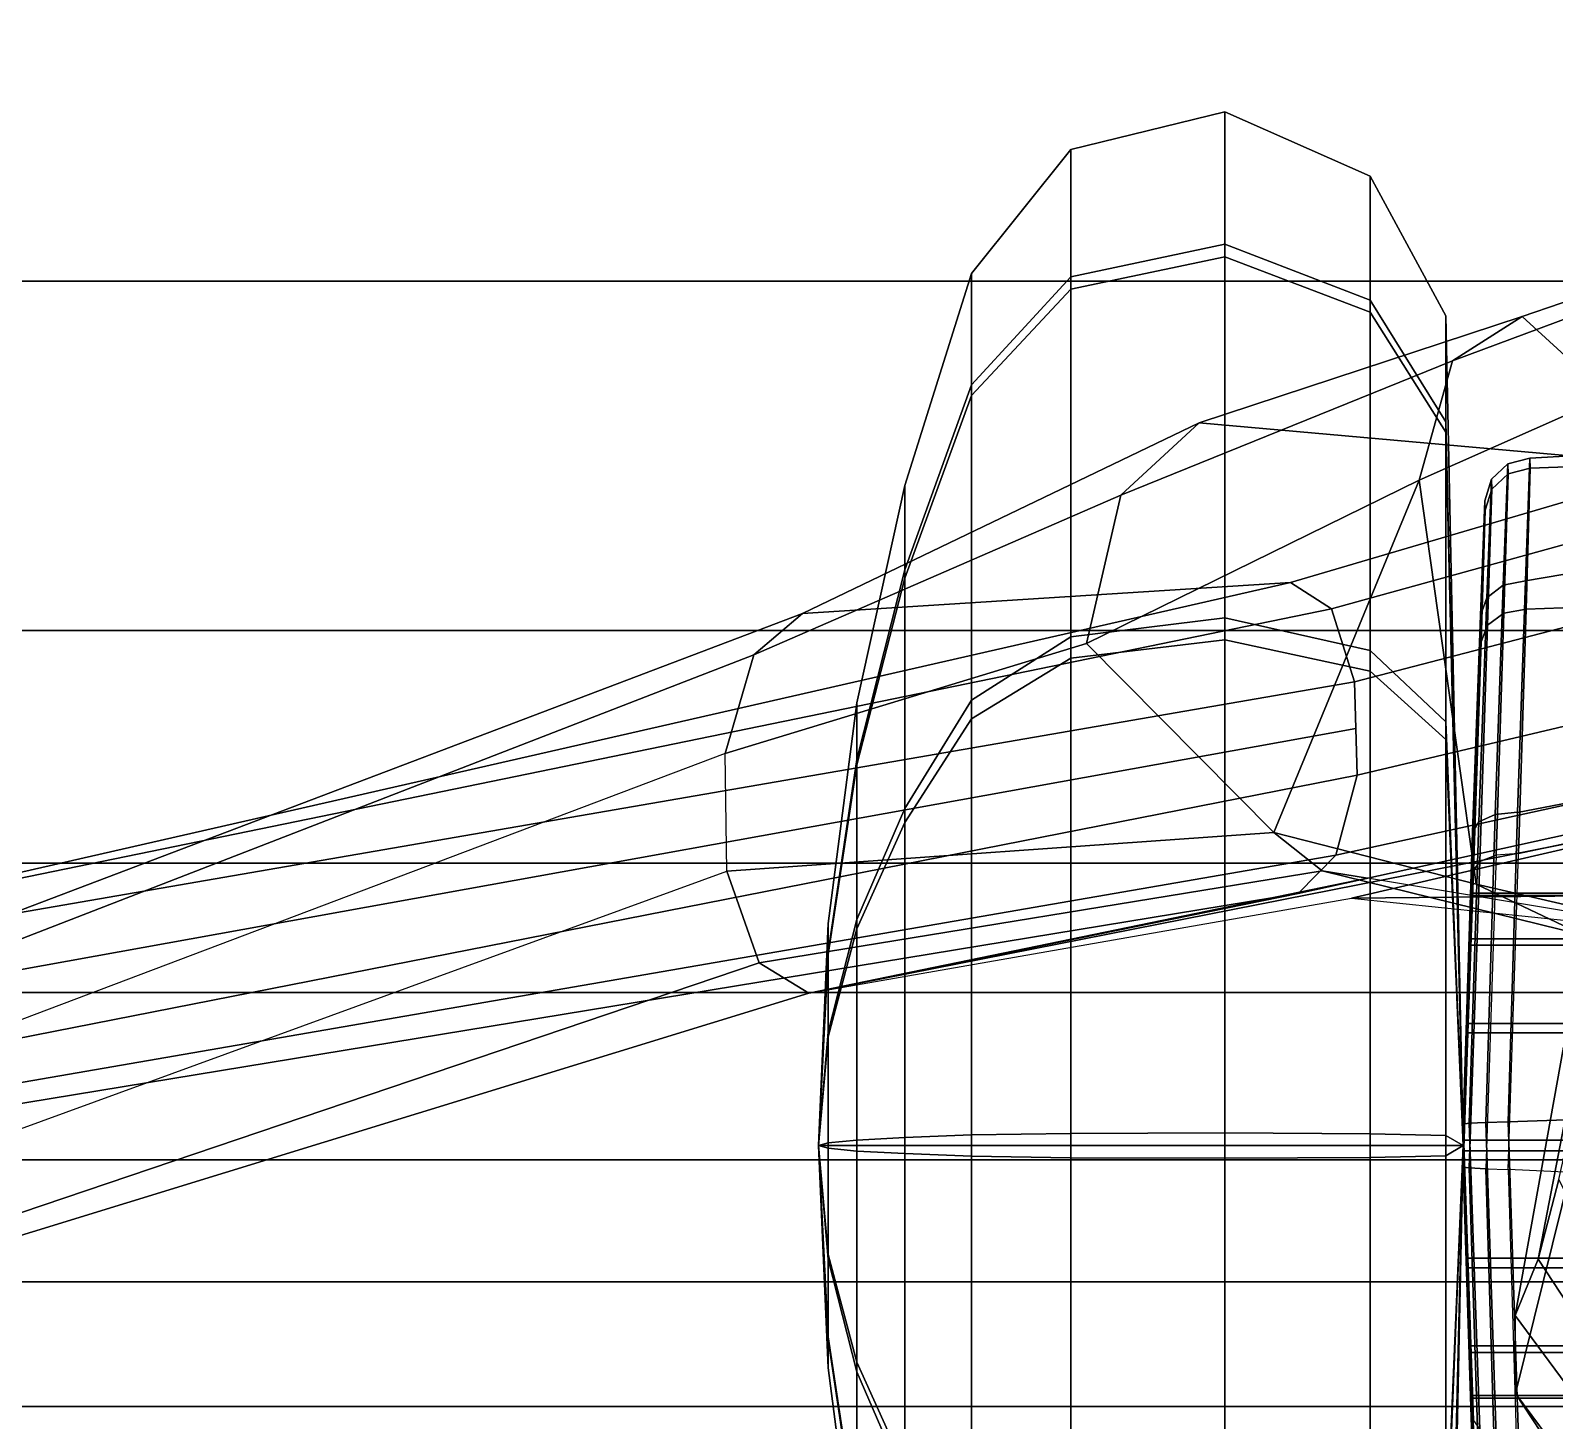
# Model space of a CAD drawing. Extents: x -14.5 to 14.5, y -12.2 to 16.5.
# Drawn here: x -2.193 to -0.918, y 10.436 to 11.598 of the extents above; entities that cross this region are included whole.
import ezdxf

# ---------------------------------------------------------------- set-up
doc = ezdxf.new("R2010")
doc.units = 0
doc.header["$MEASUREMENT"] = 0
doc.layers.add('FABRICBACK', color=82, linetype='Continuous')
doc.layers.add('SEAT-FRAME', color=253, linetype='Continuous')

msp = doc.modelspace()

# ---------------------------------------------------------------- linework, layer by layer
at = {"layer": 'FABRICBACK'}
for points in [[(-6.7905376036029, 11.38847236868088, 39.21988010205726), (6.790537605263921, 11.38847236769038, 39.21988010205726), (5.78461578733743, 11.63926850825112, 39.42017501076097), (-5.784615785640312, 11.63926850909485, 39.42017501076097)], [(-6.7905376036029, 11.38847236868088, 39.21988010205726), (-7.79870041449567, 11.0966716575075, 38.9819967156661), (7.798700416113775, 11.09667165636967, 38.9819967156661), (6.790537605263921, 11.38847236769038, 39.21988010205726)], [(-8.385686063260323, 10.90206214470464, 38.79328580136203), (8.385686064850347, 10.90206214348149, 38.79328580136203), (7.798700416113775, 11.09667165636967, 38.9819967156661), (-7.79870041449567, 11.0966716575075, 38.9819967156661)], [(-8.385686063260323, 10.90206214470464, 38.79328580136203), (-8.684506175371439, 10.79406068994774, 38.6684935040802), (8.684506176946002, 10.79406068868104, 38.6684935040802), (8.385686064850347, 10.90206214348149, 38.79328580136203)], [(-9.04199877871963, 10.65401715055771, 38.47739420506551), (9.041998780273389, 10.65401714923894, 38.47739420506551), (8.684506176946002, 10.79406068868104, 38.6684935040802), (-8.684506175371439, 10.79406068994774, 38.6684935040802)], [(-9.04199877871963, 10.65401715055771, 38.47739420506551), (-9.283617345537095, 10.55223308487444, 38.31802327720524), (9.283617347076415, 10.55223308352049, 38.31802327720524), (9.041998780273389, 10.65401714923894, 38.47739420506551)], [(-9.51334422560251, 10.44777706381632, 38.13289645695872), (9.513344227125913, 10.447777062429, 38.13289645695872), (9.283617347076415, 10.55223308352049, 38.31802327720524), (-9.283617345537095, 10.55223308487444, 38.31802327720524)], [(-9.51334422560251, 10.44777706381632, 38.13289645695872), (-9.754897228656205, 10.32956624152104, 37.90311713329837), (9.754897230162612, 10.32956624009842, 37.90311713329837), (9.513344227125913, 10.447777062429, 38.13289645695872)]]:
    msp.add_3dface(points, dxfattribs=at)
at = {"layer": 'SEAT-FRAME'}
for points in [[(-1.19407059400595, 11.41955146825842, 20.98013208549665), (-1.19407059400595, 11.53002045368521, 20.54670856911437), (-1.322997780171704, 11.49862229463224, 20.54709282066997), (-1.322997780171704, 11.39216773910891, 20.96476577757889)], [(-1.19407059400595, 11.53002045368521, 20.54670856911437), (-1.19407059400595, 11.40897764320334, 20.11611830061648), (-1.322997780171704, 11.38197816560955, 20.1321501517514), (-1.322997780171704, 11.49862229463224, 20.54709282066997)], [(-1.072759739668641, 11.3726542999986, 20.95381586231113), (-1.072759739668641, 11.47624820301405, 20.54736663543386), (-1.19407059400595, 11.53002045368521, 20.54670856911437), (-1.19407059400595, 11.41955146825842, 20.98013208549665)], [(-1.072759739668641, 11.47624820301405, 20.54736663543386), (-1.072759739668641, 11.36273854126324, 20.14357432810212), (-1.19407059400595, 11.40897764320334, 20.11611830061648), (-1.19407059400595, 11.53002045368521, 20.54670856911437)], [(-1.322997780171704, 11.39216773910891, 20.96476577757889), (-1.322997780171704, 11.49862229463224, 20.54709282066997), (-1.40599488372095, 11.39509410071679, 20.54835980162542), (-1.40599488372095, 11.30187620269237, 20.91409891831475)], [(-1.322997780171704, 11.49862229463224, 20.54709282066997), (-1.322997780171704, 11.38197816560955, 20.1321501517514), (-1.40599488372095, 11.29295361014908, 20.18501148640254), (-1.40599488372095, 11.39509410071679, 20.54835980162542)], [(-1.009448394485617, 11.27095370283399, 20.89674683847855), (-1.009448394485617, 11.35963839037277, 20.54879370960802), (-1.072759739668641, 11.47624820301405, 20.54736663543386), (-1.072759739668641, 11.3726542999986, 20.95381586231113)], [(-1.009448394485617, 11.35963839037277, 20.54879370960802), (-1.009448394485617, 11.26246501827279, 20.20311511691048), (-1.072759739668641, 11.36273854126324, 20.14357432810212), (-1.072759739668641, 11.47624820301405, 20.54736663543386)], [(-1.19407059400595, 11.1071707623575, 21.30025336856792), (-1.19407059400595, 11.41955146825842, 20.98013208549665), (-1.322997780171704, 11.39216773910891, 20.96476577757889), (-1.322997780171704, 11.09113891122274, 21.27325389097402)], [(-1.072759739668641, 11.07971473487186, 21.25401426662771), (-1.072759739668641, 11.3726542999986, 20.95381586231113), (-1.19407059400595, 11.41955146825842, 20.98013208549665), (-1.19407059400595, 11.1071707623575, 21.30025336856792)], [(-0.9453877373896376, 11.35894231023326, 24.47748858119493), (-0.7498544072743698, 11.42602610429083, 24.12269849235727), (-0.7933349443164843, 11.40033114838366, 24.04297956943671), (-1.003868012932003, 11.32197967543868, 24.39200726835347)], [(-0.7498544072743698, 11.42602610429083, 24.12269849235727), (-0.7498544072743698, 11.42602610429083, 24.12269849235727), (-0.9453877373896376, 11.35894231023326, 24.47748858119493), (-0.8086363234832561, 11.23407026816005, 25.66453630397527)], [(-1.19407059400595, 11.40897764320334, 20.11611830061648), (-1.19407059400595, 11.08885636013241, 19.80373759471556), (-1.322997780171704, 11.07349005221465, 19.83112132386506), (-1.322997780171704, 11.38197816560955, 20.1321501517514)], [(-1.072759739668641, 11.36273854126324, 20.14357432810212), (-1.072759739668641, 11.06254013694684, 19.8506347629752), (-1.19407059400595, 11.08885636013241, 19.80373759471556), (-1.19407059400595, 11.40897764320334, 20.11611830061648)], [(-1.40599488372095, 11.30187620269237, 20.91409891831475), (-1.40599488372095, 11.39509410071679, 20.54835980162542), (-1.46169172047712, 11.21769337161504, 20.55053083674883), (-1.46169172047712, 11.14715714707859, 20.82727872533317)], [(-1.40599488372095, 11.39509410071679, 20.54835980162542), (-1.40599488372095, 11.29295361014908, 20.18501148640254), (-1.46169172047712, 11.14040558965826, 20.27559202252289), (-1.46169172047712, 11.21769337161504, 20.55053083674883)], [(-1.003868012932003, 11.32197967543868, 24.39200726835347), (-0.7933349443164843, 11.40033114838366, 24.04297956943671), (-0.8097798956760585, 11.32070773675196, 23.99677336400507), (-1.031624377178105, 11.22210207607407, 24.35685848046845)], [(-1.322997780171704, 11.09113891122274, 21.27325389097402), (-1.322997780171704, 11.39216773910891, 20.96476577757889), (-1.40599488372095, 11.30187620269237, 20.91409891831475), (-1.40599488372095, 11.03827757657155, 21.18422933551309)], [(-1.322997780171704, 11.38197816560955, 20.1321501517514), (-1.322997780171704, 11.07349005221465, 19.83112132386506), (-1.40599488372095, 11.02282319295028, 19.92141286028138), (-1.40599488372095, 11.29295361014908, 20.18501148640254)], [(-1.009448394485617, 11.02017394606344, 21.15374074363726), (-1.009448394485617, 11.27095370283399, 20.89674683847855), (-1.072759739668641, 11.3726542999986, 20.95381586231113), (-1.072759739668641, 11.07971473487186, 21.25401426662771)], [(-1.215676888829933, 11.27018869612925, 24.78105649343817), (-0.9453877373896376, 11.35894231023326, 24.47748858119493), (-1.003868012932003, 11.32197967543868, 24.39200726835347), (-1.281253856481499, 11.20973596289207, 24.6896103837781)], [(-0.9453877373896376, 11.35894231023326, 24.47748858119493), (-0.9453877373896376, 11.35894231023326, 24.47748858119493), (-1.215676888829933, 11.27018869612925, 24.78105649343817), (-0.8086363234832561, 11.23407026816005, 25.66453630397527)], [(-1.009448394485617, 11.26246501827279, 20.20311511691048), (-1.009448394485617, 11.00547111311403, 19.95233536013987), (-1.072759739668641, 11.06254013694684, 19.8506347629752), (-1.072759739668641, 11.36273854126324, 20.14357432810212)], [(-1.009448394485617, 11.35963839037277, 20.54879370960802), (-1.009448394485617, 11.27095370283399, 20.89674683847855), (-0.9949890399576589, 10.6660066688047, 20.55728239416911)], [(-1.009448394485617, 11.26246501827279, 20.20311511691048), (-1.009448394485617, 11.35963839037277, 20.54879370960802), (-0.9949890399576589, 10.6660066688047, 20.55728239416911)], [(-1.281253856481499, 11.20973596289207, 24.6896103837781), (-1.003868012932003, 11.32197967543868, 24.39200726835347), (-1.031624377178105, 11.22210207607407, 24.35685848046845), (-1.30972070007374, 11.08573769424117, 24.66261512804303)], [(-0.8097798956760585, 11.32070773675196, 23.99677336400507), (-0.86687698810033, 10.8573677921836, 23.97879214312351), (-0.9839016033890857, 10.88457917381879, 24.21252562099048), (-1.031624377178105, 11.22210207607407, 24.35685848046845)], [(-1.40599488372095, 11.03827757657155, 21.18422933551309), (-1.40599488372095, 11.30187620269237, 20.91409891831475), (-1.46169172047712, 11.14715714707859, 20.82727872533317), (-1.46169172047712, 10.94769704045075, 21.03168131502278)], [(-1.40599488372095, 11.29295361014908, 20.18501148640254), (-1.40599488372095, 11.02282319295028, 19.92141286028138), (-1.46169172047712, 10.93600299996899, 20.07613191589516), (-1.46169172047712, 11.14040558965826, 20.27559202252289)], [(-1.547401153033775, 11.11072428518833, 25.07667395189694), (-1.215676888829933, 11.27018869612925, 24.78105649343817), (-1.281253856481499, 11.20973596289207, 24.6896103837781), (-1.58798968255644, 11.07611714376503, 24.99376783387183)], [(-1.215676888829933, 11.27018869612925, 24.78105649343817), (-1.547401153032865, 11.11072428518639, 25.07667395189671), (-1.139131753390529, 11.13682318466033, 25.91402823618304), (-0.8086363234832561, 11.23407026816005, 25.66453630397527)], [(-1.009448394485617, 11.27095370283399, 20.89674683847855), (-1.009448394485617, 11.02017394606344, 21.15374074363726), (-0.9949890399576589, 10.6660066688047, 20.55728239416911)], [(-1.009448394485617, 11.00547111311403, 19.95233536013987), (-1.009448394485617, 11.26246501827279, 20.20311511691048), (-0.9949890399576589, 10.6660066688047, 20.55728239416911)], [(-0.9390681652733974, 11.24069563038512, 20.66701669284325), (-0.9428426272592105, 11.13818334693201, 20.90275301538114), (-0.8620296093245088, 11.15166103933927, 20.91134793763521), (-0.8409171505427366, 11.24632344756895, 20.65687841092037)], [(-0.9388746472907883, 11.23226352140125, 20.41011738156416), (-0.9390681652733974, 11.24069563038512, 20.66701669284325), (-0.8409171505427366, 11.24632344756895, 20.65687841092037), (-0.8230522039209518, 11.23634934631684, 20.38677166258972)], [(-1.105021042404132, 11.11459593328573, 25.9806136727652), (-0.785261289586515, 11.2031049538877, 25.74188296233663), (-0.80861495456287, 11.23403729279289, 25.66456256558897), (-1.139131753390529, 11.13682318466033, 25.91402823618304)], [(-0.9613491689865441, 11.13449941264059, 20.89955129992111), (-0.9575040133194079, 11.23598274024243, 20.66595892443493), (-0.9712062282663965, 11.22299315246471, 20.66336065772398), (-0.975062560859385, 11.12390407020632, 20.89142254491392)], [(-0.9575040133194079, 11.23598274024243, 20.66595892443493), (-0.9573067071524406, 11.22762970548899, 20.411459358999), (-0.9710082737132097, 11.21483809783689, 20.41488106263202), (-0.9712062282663965, 11.22299315246471, 20.66336065772398)], [(-0.9428424663223041, 11.13818833878054, 20.90275853637272), (-0.939068020688751, 11.24069673742042, 20.66701773854246), (-0.9575040133194079, 11.23598274024243, 20.66595892443493), (-0.9613491689865441, 11.13449941264059, 20.89955129992111)], [(-0.9388744130085911, 11.23226944986192, 20.4101225144158), (-0.9422996255995599, 11.11448970036065, 20.18155278473196), (-0.9607966713925862, 11.11100853194137, 20.18497346733338), (-0.9573067071524406, 11.22762970548899, 20.411459358999)], [(-0.939068020688751, 11.24069673742042, 20.66701773854246), (-0.9388744130085911, 11.23226944986192, 20.4101225144158), (-0.9573067071524406, 11.22762970548899, 20.411459358999), (-0.9575040133194079, 11.23598274024243, 20.66595892443493)], [(-0.9423011281728577, 11.11444586615778, 20.18151179227337), (-0.9388746472907883, 11.23226352140125, 20.41011738156416), (-0.8230522039209518, 11.23634934631684, 20.38677166258972), (-0.8501247431732395, 11.11768752266454, 20.15303197186742)], [(-1.46169172047712, 11.14715714707859, 20.82727872533317), (-1.46169172047712, 11.21769337161504, 20.55053083674883), (-1.501778248640335, 11.03612794906007, 20.55275283950814), (-1.501778248640335, 10.98880587731742, 20.73842032489247)], [(-1.46169172047712, 11.21769337161504, 20.55053083674883), (-1.46169172047712, 11.14040558965826, 20.27559202252289), (-1.501778248640335, 10.9842763226568, 20.36829904463727), (-1.501778248640335, 11.03612794906007, 20.55275283950814)], [(-1.153183383370788, 10.927687042076, 24.46463137640259), (-1.153183383370788, 10.927687042076, 24.46463137640259), (-1.30972070007374, 11.08573769424117, 24.66261512804303), (-1.031624377178105, 11.22210207607407, 24.35685848046845)], [(-1.031624377178105, 11.22210207607407, 24.35685848046845), (-1.031624377178105, 11.22210207607407, 24.35685848046845), (-0.9839016033890857, 10.88457917381879, 24.21252562099048), (-1.153183383370788, 10.927687042076, 24.46463137640259)], [(-0.975062560859385, 11.12390407020632, 20.89142254491392), (-0.9712062282663965, 11.22299315246471, 20.66336065772398), (-0.9766563774446126, 11.20506294007168, 20.65989002435796), (-0.9804307874441065, 11.10914626428348, 20.88047744501367)], [(-0.9712062282663965, 11.22299315246471, 20.66336065772398), (-0.9710082737132097, 11.21483809783689, 20.41488106263202), (-0.9764625720982849, 11.1971772664636, 20.41950952970186), (-0.9766563774446126, 11.20506294007168, 20.65989002435796)], [(-0.9573067071524406, 11.22762970548899, 20.411459358999), (-0.9607966713925862, 11.11100853194137, 20.18497346733338), (-0.9745085681716432, 11.10096947245688, 20.19375776845348), (-0.9710082737132097, 11.21483809783689, 20.41488106263202)], [(-1.58798968255644, 11.07611714376503, 24.99376783387183), (-1.281253856481499, 11.20973596289207, 24.6896103837781), (-1.30972070007374, 11.08573769424117, 24.66261512804303), (-1.61214948114764, 10.99375205229887, 24.94526724394407)], [(-1.085596740657877, 11.05359698257377, 26.02532002986996), (-0.7672409734338999, 11.13650209146425, 25.79424825801416), (-0.785261289586515, 11.2031049538877, 25.74188296233663), (-1.105021042404132, 11.11459593328573, 25.9806136727652)], [(-0.9894704964610241, 10.83896611183809, 20.68536874018119), (-0.9804307902491587, 11.10914618257232, 20.88047738515704), (-0.9766563774388715, 11.20506294023915, 20.65989002437524), (-0.9879773163141863, 10.87700239888193, 20.59973098494012)], [(-0.9879773163141863, 10.87700239888193, 20.59973098494012), (-0.9766563774388715, 11.20506294023915, 20.65989002437524), (-0.9764630201538012, 11.19716127275058, 20.41945333257863), (-0.9878630368107224, 10.87503976885318, 20.50603550105942)], [(-0.9710082737132097, 11.21483809783689, 20.41488106263202), (-0.9745085681716432, 11.10096947245688, 20.19375776845348), (-0.9798880473754821, 11.08696934405873, 20.20563342607139), (-0.9764625720982849, 11.1971772664636, 20.41950952970186)], [(-0.9878630368107224, 10.87503976885318, 20.50603550105942), (-0.9764630201538012, 11.19716127275058, 20.41945333257863), (-0.9798880653916626, 11.08696885025012, 20.20563384026369), (-0.9891494091806408, 10.83344884735607, 20.42206332076913)], [(-1.46169172047712, 10.94769704045075, 21.03168131502278), (-1.46169172047712, 11.14715714707859, 20.82727872533317), (-1.501778248640335, 10.98880587731742, 20.73842032489247), (-1.501778248640335, 10.85499001833671, 20.87555204802086)], [(-1.46169172047712, 11.14040558965826, 20.27559202252289), (-1.46169172047712, 10.93600299996899, 20.07613191589516), (-1.501778248640335, 10.84714459952812, 20.23448318565633), (-1.501778248640335, 10.9842763226568, 20.36829904463727)], [(-0.9428426272592105, 11.13818334693201, 20.90275301538114), (-0.9494672106032453, 10.94456663485789, 21.07177352964916), (-0.8611555682908829, 10.96132677252933, 21.1044587522027), (-0.8620296093245088, 11.15166103933927, 20.91134793763521)], [(-1.139131753390529, 11.13682318465976, 25.91402823618299), (-1.54740115303332, 11.11072428518833, 25.07667395189694), (-2.55609507447781, 10.72811948334078, 25.95931941950548), (-2.260703730353839, 10.8807734229332, 26.97812763755084)], [(-2.235345463367366, 10.88257867938819, 27.01923581512281), (-1.105021042404132, 11.11459593328573, 25.9806136727652), (-1.139131753390529, 11.13682318466033, 25.91402823618304), (-2.260703730353839, 10.8807734229332, 26.97812763755084)], [(-1.08349532367339, 10.97570920371226, 26.03012516432821), (-0.7638270661208821, 11.05105286811124, 25.8025958994829), (-0.7672409734338999, 11.13650209146425, 25.79424825801416), (-1.085596740657877, 11.05359698257377, 26.02532002986996)], [(-0.9681014620400674, 10.94273711012067, 21.06715242954638), (-0.9613491689865441, 11.13449941264059, 20.89955129992111), (-0.975062560859385, 11.12390407020632, 20.89142254491392), (-0.981835071259809, 10.93667327478067, 21.05504167668303)], [(-0.9494670648915076, 10.94457436470765, 21.07178206196457), (-0.9428424663223041, 11.13818833878054, 20.90275853637272), (-0.9613491689865441, 11.13449941264059, 20.89955129992111), (-0.9681014620400674, 10.94273711012067, 21.06715242954638)], [(-2.217338028705512, 10.85807322590881, 27.06238979157112), (-1.085596740657877, 11.05359698257377, 26.02532002986996), (-1.105021042404132, 11.11459593328573, 25.9806136727652), (-2.235345463367366, 10.88257867938819, 27.01923581512281)], [(-0.981835071259809, 10.93667327478067, 21.05504167668303), (-0.975062560859385, 11.12390407020632, 20.89142254491392), (-0.9804307874441065, 11.10914626428348, 20.88047744501367), (-0.9870558799493665, 10.927977500765, 21.03863466545195)], [(-0.9422996255995599, 11.11448970036065, 20.18155278473196), (-0.948679857678826, 10.91020164305189, 20.02560641524977), (-0.9672993942264725, 10.90866321736092, 20.03033312392503), (-0.9607966713925862, 11.11100853194137, 20.18497346733338)], [(-0.9486799929326253, 10.91020188046394, 20.025606718104), (-0.9423011281728577, 11.11444586615778, 20.18151179227337), (-0.8501247431732395, 11.11768752266454, 20.15303197186742), (-0.8809957941626863, 10.924303300671, 19.98003446085713)], [(-2.55609507929239, 10.72811948522428, 25.95931941852288), (-1.54740115303332, 11.11072428518833, 25.07667395189694), (-1.587989674794869, 11.07611715774721, 24.99376784969709), (-2.579968680227012, 10.69188831209124, 25.88815208737927)], [(-1.19407059400595, 10.67658049385926, 21.42129617904928), (-1.19407059400595, 11.1071707623575, 21.30025336856792), (-1.322997780171704, 11.09113891122274, 21.27325389097402), (-1.322997780171704, 10.67619624230406, 21.38989801999659)], [(-1.072759739668641, 10.67592242753994, 21.36752392837806), (-1.072759739668641, 11.07971473487186, 21.25401426662771), (-1.19407059400595, 11.1071707623575, 21.30025336856792), (-1.19407059400595, 10.67658049385926, 21.42129617904928)], [(-0.9920587214231773, 10.76816427092604, 20.74671550980119), (-0.9870555878810023, 10.92798555277705, 21.03862886007673), (-0.9804307902491587, 11.10914618257232, 20.88047738515704), (-0.9894704964610241, 10.83896611183809, 20.68536874018119)], [(-0.9745085681716432, 11.10096947245688, 20.19375776845348), (-0.9810305742692549, 10.90340731143169, 20.04279219733823), (-0.98626838516725, 10.89581367154733, 20.05971293144128), (-0.9798880473754821, 11.08696934405873, 20.20563342607139)], [(-0.9607966713925862, 11.11100853194137, 20.18497346733338), (-0.9672993942264725, 10.90866321736092, 20.03033312392503), (-0.9810305742692549, 10.90340731143169, 20.04279219733823), (-0.9745085681716432, 11.10096947245688, 20.19375776845348)], [(-1.322997780171704, 10.67619624230406, 21.38989801999659), (-1.322997780171704, 11.09113891122274, 21.27325389097402), (-1.40599488372095, 11.03827757657155, 21.18422933551309), (-1.40599488372095, 10.67492926134844, 21.2863698260812)], [(-1.19407059400595, 11.08885636013241, 19.80373759471556), (-1.19407059400595, 10.65543284375008, 19.69326860928894), (-1.322997780171704, 10.65581709530579, 19.72466676834162), (-1.322997780171704, 11.07349005221465, 19.83112132386506)], [(-1.072759739668641, 11.06254013694684, 19.8506347629752), (-1.072759739668641, 10.65609091006934, 19.74704085996015), (-1.19407059400595, 10.65543284375008, 19.69326860928894), (-1.19407059400595, 11.08885636013241, 19.80373759471556)], [(-2.579968680227012, 10.69188831209124, 25.88815208737927), (-1.587989674794869, 11.07611715774721, 24.99376784969709), (-1.612149480286519, 10.99375205241182, 24.94526724303913), (-2.602252104073784, 10.61954597887001, 25.8574332142073)], [(-1.61214948114764, 10.99375205229887, 24.94526724394407), (-1.30972070007374, 11.08573769424117, 24.66261512804303), (-1.153183383370788, 10.927687042076, 24.46463137640259), (-1.610494839651778, 10.89535287150494, 24.94991681678206)], [(-1.009448394485617, 10.67449535336584, 21.25091411573717), (-1.009448394485617, 11.02017394606344, 21.15374074363726), (-1.072759739668641, 11.07971473487186, 21.25401426662771), (-1.072759739668641, 10.67592242753994, 21.36752392837806)], [(-0.9891494091806408, 10.83344884735607, 20.42206332076913), (-0.9798880653916626, 11.08696885025012, 20.20563384026369), (-0.9862683852092005, 10.8958136706384, 20.05971293346195), (-0.9915918146504055, 10.76013594119831, 20.36373456791458)], [(-1.322997780171704, 11.07349005221465, 19.83112132386506), (-1.322997780171704, 10.65581709530579, 19.72466676834162), (-1.40599488372095, 10.65708407626096, 19.82819496225696), (-1.40599488372095, 11.02282319295028, 19.92141286028138)], [(-2.202066896834992, 10.81280831891445, 27.08468871865298), (-1.084546032165917, 11.01465309314329, 26.02772259709909), (-1.085596740657877, 11.05359698257377, 26.02532002986996), (-2.217338028705512, 10.85807322590881, 27.06238979157112)], [(-1.101371574618327, 10.90875621806686, 25.99421532827753), (-0.7788144698249653, 10.97928739972849, 25.75773799505058), (-0.7638270661208821, 11.05105286811124, 25.8025958994829), (-1.08349532367339, 10.97570920371226, 26.03012516432821)], [(-1.009448394485617, 11.00547111311403, 19.95233536013987), (-1.009448394485617, 10.65751798424344, 19.86365067260104), (-1.072759739668641, 10.65609091006934, 19.74704085996015), (-1.072759739668641, 11.06254013694684, 19.8506347629752)], [(-1.40599488372095, 10.67492926134844, 21.2863698260812), (-1.40599488372095, 11.03827757657155, 21.18422933551309), (-1.46169172047712, 10.94769704045075, 21.03168131502278), (-1.46169172047712, 10.67275822622503, 21.10896909697939)], [(-1.501778248640335, 10.98880587731742, 20.73842032489247), (-1.501778248640335, 11.03612794906007, 20.55275283950814), (-1.525951854237917, 10.85176847391955, 20.55500903596172), (-1.525951854237917, 10.82801779019087, 20.64819451076707)], [(-1.501778248640335, 11.03612794906007, 20.55275283950814), (-1.501778248640335, 10.9842763226568, 20.36829904463727), (-1.525951854237917, 10.82574443198354, 20.46243270565216), (-1.525951854237917, 10.85176847391955, 20.55500903596172)], [(-1.084546032165917, 11.01465309314329, 26.02772259709857), (-2.202065273197604, 10.81280808319912, 27.08467381604746), (-2.206302503880579, 10.75501324036134, 27.07559571050555), (-1.08349532367339, 10.97570920371226, 26.03012516432821)], [(-1.40599488372095, 11.02282319295028, 19.92141286028138), (-1.40599488372095, 10.65708407626096, 19.82819496225696), (-1.46169172047712, 10.65925511138431, 20.00559569135882), (-1.46169172047712, 10.93600299996899, 20.07613191589516)], [(-1.009448394485617, 11.02017394606344, 21.15374074363726), (-1.009448394485617, 10.67449535336584, 21.25091411573717), (-0.9949890399576589, 10.6660066688047, 20.55728239416911)], [(-1.009448394485617, 10.65751798424344, 19.86365067260104), (-1.009448394485617, 11.00547111311403, 19.95233536013987), (-0.9949890399576589, 10.6660066688047, 20.55728239416911)], [(-2.58302794049564, 10.5410002000749, 25.87220804486375), (-1.610494839651778, 10.89535287150494, 24.94991681678206), (-1.612149480286519, 10.99375205241182, 24.94526724303913), (-2.602252104073784, 10.61954597887001, 25.8574332142073)], [(-1.501778248640335, 10.85499001833671, 20.87555204802086), (-1.501778248640335, 10.98880587731742, 20.73842032489247), (-1.525951854237917, 10.82801779019087, 20.64819451076707), (-1.525951854237917, 10.76085635732176, 20.71702015734783)], [(-0.4043028619206552, 10.99336049219369, 25.00081781783214), (-0.7905050872457764, 10.94166577268578, 25.0272423829384), (-1.088277868586829, 10.87292735276202, 24.66230003948456), (-0.3801375675493546, 10.87973289105463, 24.50764522197628)], [(-1.08349532367339, 10.97570920371226, 26.03012516432821), (-2.206302503880579, 10.75501324036134, 27.07559571050555), (-2.228416951895213, 10.71395256131365, 27.03872387376001), (-1.101371574618327, 10.90875621806686, 25.99421532827753)], [(-1.501778248640335, 10.9842763226568, 20.36829904463727), (-1.501778248640335, 10.84714459952812, 20.23448318565633), (-1.525951854237917, 10.75691878540295, 20.39527127278299), (-1.525951854237917, 10.82574443198354, 20.46243270565216)], [(-1.132718497080418, 10.87659619952024, 25.93037140949642), (-0.8020157614453183, 10.94942761090743, 25.68022796206995), (-0.7788144698249653, 10.97928739972849, 25.75773799505058), (-1.101371574618327, 10.90875621806686, 25.99421532827753)], [(-0.8680453430323496, 10.68895112437735, 21.1928002560725), (-0.8611555682908829, 10.96132677252933, 21.1044587522027), (-0.9494672106032453, 10.94456663485789, 21.07177352964916), (-0.9571994554376033, 10.68592217707857, 21.14187715303152)], [(-0.8411897623363984, 10.96663807009151, 19.81941470652183), (-0.8799187651897569, 10.841052638831, 19.45429673777252), (-0.9320699027384762, 10.57111872602042, 19.47714635501907), (-0.9148095403755292, 10.63757069842723, 19.72241071659684)], [(-1.132718497080418, 10.87659619951921, 25.93037140949636), (-1.542025597375243, 10.79351715753921, 25.09158534006318), (-0.7905050872457764, 10.94166577268578, 25.0272423829384), (-0.8020157614453183, 10.94942761090743, 25.68022796206995)], [(-1.088277868586829, 10.87292735276202, 24.66230003948456), (-1.088277868586829, 10.87292735276202, 24.66230003948456), (-0.7905050872457764, 10.94166577268578, 25.0272423829384), (-1.542025597375243, 10.79351715753921, 25.09158534006318)], [(-1.46169172047712, 10.67275822622503, 21.10896909697939), (-1.46169172047712, 10.94769704045075, 21.03168131502278), (-1.501778248640335, 10.85499001833671, 20.87555204802086), (-1.501778248640335, 10.67053622346577, 20.92740367442437)], [(-1.46169172047712, 10.93600299996899, 20.07613191589516), (-1.46169172047712, 10.65925511138431, 20.00559569135882), (-1.501778248640335, 10.66147711414402, 20.1871611139139), (-1.501778248640335, 10.84714459952812, 20.23448318565633)], [(-0.9897609913676888, 10.68471444775241, 21.12311135351896), (-0.981835071259809, 10.93667327478067, 21.05504167668303), (-0.9870558799493665, 10.927977500765, 21.03863466545195), (-0.9948113047719289, 10.68398655628846, 21.10433190732155)], [(-0.9759948144870805, 10.68542174981997, 21.13685157995596), (-0.9681014620400674, 10.94273711012067, 21.06715242954638), (-0.981835071259809, 10.93667327478067, 21.05504167668303), (-0.9897609913676888, 10.68471444775241, 21.12311135351896)], [(-0.9571994554376033, 10.68592217707857, 21.14187715303152), (-0.9494670648915076, 10.94457436470765, 21.07178206196457), (-0.9681014620400674, 10.94273711012067, 21.06715242954638), (-0.9759948144870805, 10.68542174981997, 21.13685157995596)], [(-1.610494839651778, 10.89535287150494, 24.94991681678206), (-1.153183383370788, 10.927687042076, 24.46463137640259), (-1.112862964436715, 10.89559112735662, 24.55318741234285), (-1.583681989035483, 10.81875155645344, 25.00587333429203)], [(-1.153183383370788, 10.927687042076, 24.46463137640259), (-0.9839016033890857, 10.88457917381879, 24.21252562099048), (-0.8942353667927136, 10.8419792541282, 24.30055746006232), (-1.112862964436715, 10.89559112735662, 24.55318741234285)], [(-0.9949890399576589, 10.670515545483, 20.77232735013811), (-0.9948113047786933, 10.683986556288, 21.10433190732155), (-0.9870555878810023, 10.92798555277705, 21.03862886007673), (-0.9920587214231773, 10.76816427092604, 20.74671550980119)], [(-0.9571994550876184, 10.6460911626541, 19.97268767347302), (-0.9486799929326253, 10.91020188046394, 20.025606718104), (-0.8809957941626863, 10.924303300671, 19.98003446085713), (-0.9036920101795545, 10.64358835759305, 19.90804016502662)], [(-0.9672993942264725, 10.90866321736092, 20.03033312392503), (-0.9759948243705026, 10.6465913368894, 19.97771320907563), (-0.9571994550876184, 10.6460911626541, 19.97268767347302), (-0.948679857678826, 10.91020164305189, 20.02560641524977)], [(-1.101371574618327, 10.90875621806686, 25.99421532827753), (-2.228416951895213, 10.71395256131365, 27.03872387376001), (-2.259020753813729, 10.69176229377968, 26.99246813576181), (-1.132718497080418, 10.87659619952024, 25.93037140949636)], [(-0.9810305742692549, 10.90340731143169, 20.04279219733823), (-0.9897609946370949, 10.6472987935399, 19.99145343700346), (-0.9948113047714742, 10.64802678112869, 20.0102328777381), (-0.98626838516725, 10.89581367154733, 20.05971293144128)], [(-0.9672993942264725, 10.90866321736092, 20.03033312392503), (-0.9759948243705026, 10.6465913368894, 19.97771320907563), (-0.9897609946370949, 10.6472987935399, 19.99145343700346), (-0.9810305742692549, 10.90340731143169, 20.04279219733823)], [(-2.58302794049564, 10.5410002000749, 25.87220804486375), (-1.610494839651778, 10.89535287150494, 24.94991681678206), (-1.583681989035483, 10.81875155645344, 25.00587333429203), (-2.5466838657332, 10.49308746276216, 25.92919502571809)], [(-1.583681989035483, 10.81875155645344, 25.00587333429203), (-1.112862964436715, 10.89559112735662, 24.55318741234285), (-1.074841394506223, 10.88941869367113, 24.64826707352248), (-1.542025597375755, 10.79351715754058, 25.09158534006335)], [(-1.112862964436715, 10.89559112735662, 24.55318741234285), (-0.8942353667927136, 10.8419792541282, 24.30055746006232), (-0.7872379491848847, 10.84157562278625, 24.38058761457515), (-1.074841394506223, 10.88941869367113, 24.64826707352248)], [(-0.9915918146504055, 10.76013594119831, 20.36373456791458), (-0.9862683852092005, 10.8958136706384, 20.05971293346195), (-0.9948113047719289, 10.64802678112869, 20.0102328777381), (-0.9949890399576589, 10.66149779212628, 20.3422374382001)], [(-0.9839016033890857, 10.88457917381879, 24.21252562099048), (-0.8668769880630975, 10.85736779224487, 23.97879214286152), (-0.7814977050244352, 10.77210296992172, 24.04255832402916), (-0.8942353667927136, 10.8419792541282, 24.30055746006232)], [(-2.259020753813729, 10.69176229377968, 26.99246813576181), (-2.517889523132624, 10.49349248952512, 26.00698960838142), (-1.542025597375243, 10.79351715753921, 25.09158534006318), (-1.132718497080418, 10.87659619951921, 25.93037140949636)], [(-0.7872379491848847, 10.84157562278625, 24.38058761457515), (-0.7872379491848847, 10.84157562278625, 24.38058761457515), (-0.3801375675493546, 10.87973289105463, 24.50764522197628), (-1.088277868586829, 10.87292735276202, 24.66230003948456)], [(0.9894704964610241, 10.83896611183809, 20.68536874018119), (-0.9894704964610241, 10.83896611183809, 20.68536874018119), (-0.9879773163141863, 10.87700239888193, 20.59973098494012), (0.9879773163140726, 10.87700239888193, 20.59973098494012)], [(0.9878630368107224, 10.87503976885318, 20.50603550105942), (-0.9878630368107224, 10.87503976885318, 20.50603550105942), (-0.9891494091806408, 10.83344884735607, 20.42206332076913), (0.9891494091805271, 10.83344884735607, 20.42206332076913)], [(-0.9878630368107224, 10.87503976885318, 20.50603550105942), (0.9878630368107224, 10.87503976885318, 20.50603550105942), (0.9879773163140726, 10.87700239888193, 20.59973098494012), (-0.9879773163141863, 10.87700239888193, 20.59973098494012)], [(-1.525951854237917, 10.82801779019087, 20.64819451076707), (-1.525951854237917, 10.85176847391955, 20.55500903596172), (-1.534030050256263, 10.66600667941896, 20.55728239403916), (-1.534030050256263, 10.66600667806205, 20.55728239936363)], [(-1.525951854237917, 10.85176847391955, 20.55500903596172), (-1.525951854237917, 10.82574443198354, 20.46243270565216), (-1.534030050256263, 10.6660066779317, 20.55728238874954), (-1.534030050256263, 10.66600667941896, 20.55728239403916)], [(-1.501778248640335, 10.67053622346577, 20.92740367442437), (-1.501778248640335, 10.85499001833671, 20.87555204802086), (-1.525951854237917, 10.76085635732176, 20.71702015734783), (-1.525951854237917, 10.66828002701203, 20.74304419928401)], [(-1.501778248640335, 10.84714459952812, 20.23448318565633), (-1.501778248640335, 10.66147711414402, 20.1871611139139), (-1.525951854237917, 10.66373331059731, 20.37152058905414), (-1.525951854237917, 10.75691878540295, 20.39527127278299)], [(-0.9894704964610241, 10.83896611183809, 20.68536874018119), (0.9894704964610241, 10.83896611183809, 20.68536874018119), (0.9920587214231205, 10.76816427092604, 20.74671550980119), (-0.9920587214231773, 10.76816427092604, 20.74671550980119)], [(-0.9915918146504055, 10.76013594119831, 20.36373456791458), (0.9915918146504055, 10.76013594119831, 20.36373456791458), (0.9891494091805271, 10.83344884735607, 20.42206332076913), (-0.9891494091806408, 10.83344884735607, 20.42206332076913)], [(-0.951401648886872, 10.52408719120473, 19.22685943615411), (-0.9320699027384762, 10.57111872602042, 19.47714635501907), (-0.8799187651897569, 10.841052638831, 19.45429673777252), (-0.9109251626093737, 10.7483515558074, 19.19319041970775)], [(-1.525951854237917, 10.76085635732176, 20.71702015734783), (-1.525951854237917, 10.82801779019087, 20.64819451076707), (-1.534030050256263, 10.66600667806205, 20.55728239936363), (-1.534030050256263, 10.66600667422455, 20.55728240329623)], [(-1.525951854237917, 10.82574443198354, 20.46243270565216), (-1.525951854237917, 10.75691878540295, 20.39527127278299), (-1.534030050256263, 10.6660066739995, 20.55728238491204), (-1.534030050256263, 10.6660066779317, 20.55728238874954)], [(-2.5466838657332, 10.49308746276216, 25.92919502571809), (-1.583681989035483, 10.81875155645344, 25.00587333429203), (-1.542025597375755, 10.79351715754058, 25.09158534006335), (-2.517894442588158, 10.49348155120697, 26.00699683184794)], [(-1.525951854237917, 10.66828002701203, 20.74304419928401), (-1.525951854237917, 10.76085635732176, 20.71702015734783), (-1.534030050256263, 10.66600667422455, 20.55728240329623), (-1.534030050256263, 10.66600666893453, 20.55728240478319)], [(-1.525951854237917, 10.75691878540295, 20.39527127278299), (-1.525951854237917, 10.66373331059731, 20.37152058905414), (-1.534030050256263, 10.66600666867481, 20.55728238355502), (-1.534030050256263, 10.6660066739995, 20.55728238491204)], [(-0.9949890399576589, 10.670515545483, 20.77232735013811), (-0.9920587214231773, 10.76816427092604, 20.74671550980119), (0.9920587214231205, 10.76816427092604, 20.74671550980119), (0.9949890399576589, 10.670515545483, 20.77232735013811)], [(0.9915918146504055, 10.76013594119831, 20.36373456791458), (-0.9915918146504055, 10.76013594119831, 20.36373456791458), (-0.9949890399576589, 10.66149779212628, 20.3422374382001), (0.9949890399576589, 10.66149779212628, 20.3422374382001)], [(-0.9510611974233143, 10.45880898646669, 18.96447225865941), (-0.951401648886872, 10.52408719120473, 19.22685943615411), (-0.9109251626093737, 10.7483515558074, 19.19319041970775), (-0.9044509865003647, 10.64645227062954, 18.92516255715694)], [(-0.9915918146504055, 10.57187739641142, 20.75083022042358), (-0.9862683853785938, 10.43619967528559, 21.05485191669024), (-0.9948113047719289, 10.68398655628846, 21.10433190732155), (-0.9949890399576589, 10.670515545483, 20.77232735013811)], [(-0.9948113047719289, 10.683986556288, 21.10433190732155), (-0.9862683853385761, 10.43619967441134, 21.05485191859904), (-0.9810305450122314, 10.42860603491715, 21.07177265674878), (-0.9897609913676888, 10.68471444775241, 21.12311135351896)], [(-0.9897609913676888, 10.68471444775241, 21.12311135351896), (-0.9810305450122314, 10.42860603491715, 21.07177265674878), (-0.9672993335030924, 10.42335013721708, 21.08423171657748), (-0.9759948144870805, 10.68542174981997, 21.13685157995596)], [(-0.9759948144870805, 10.68542174981997, 21.13685157995596), (-0.9672993335030924, 10.42335013721708, 21.08423171657748), (-0.9486797758735861, 10.42181172708388, 21.08895839370254), (-0.9571994554376033, 10.68592217707857, 21.14187715303152)], [(-0.8318472658748988, 10.41912015583864, 21.12343326765037), (-0.8680453430323496, 10.68895112437735, 21.1928002560725), (-0.9571994554376033, 10.68592217707857, 21.14187715303152), (-0.9486799526061418, 10.42181772443644, 21.08895334291608)], [(-1.525951854237917, 10.57509455220685, 20.71929351555517), (-1.525951854237917, 10.66828002701203, 20.74304419928401), (-1.534030050256263, 10.66600666893453, 20.55728240478319), (-1.534030050256263, 10.66600666361023, 20.55728240342617)], [(-1.501778248640335, 10.48486873808122, 20.88008160268183), (-1.501778248640335, 10.67053622346577, 20.92740367442437), (-1.525951854237917, 10.66828002701203, 20.74304419928401), (-1.525951854237917, 10.57509455220685, 20.71929351555517)], [(-1.46169172047712, 10.3960103376408, 21.03843287244305), (-1.46169172047712, 10.67275822622503, 21.10896909697939), (-1.501778248640335, 10.67053622346577, 20.92740367442437), (-1.501778248640335, 10.48486873808122, 20.88008160268183)], [(-1.40599488372095, 10.30919014465894, 21.19315192805678), (-1.40599488372095, 10.67492926134844, 21.2863698260812), (-1.46169172047712, 10.67275822622503, 21.10896909697939), (-1.46169172047712, 10.3960103376408, 21.03843287244305)], [(-1.322997780171704, 10.25852328539509, 21.28344346447315), (-1.322997780171704, 10.67619624230406, 21.38989801999659), (-1.40599488372095, 10.67492926134844, 21.2863698260812), (-1.40599488372095, 10.30919014465894, 21.19315192805678)], [(-1.19407059400595, 10.24315697747738, 21.31082719362266), (-1.19407059400595, 10.67658049385926, 21.42129617904928), (-1.322997780171704, 10.67619624230406, 21.38989801999659), (-1.322997780171704, 10.25852328539509, 21.28344346447315)], [(-1.072759739668641, 10.2694732006629, 21.26393002536295), (-1.072759739668641, 10.67592242753994, 21.36752392837806), (-1.19407059400595, 10.67658049385926, 21.42129617904928), (-1.19407059400595, 10.24315697747738, 21.31082719362266)], [(-1.009448394485617, 10.32654222449531, 21.16222942819829), (-1.009448394485617, 10.67449535336584, 21.25091411573717), (-1.072759739668641, 10.67592242753994, 21.36752392837806), (-1.072759739668641, 10.2694732006629, 21.26393002536295)], [(-1.009448394485617, 10.67449535336584, 21.25091411573717), (-1.009448394485617, 10.32654222449531, 21.16222942819829), (-0.9949890399576589, 10.6660066688047, 20.55728239416911)], [(-0.9949890399576589, 10.670515545483, 20.77232735013811), (0.9949890399576589, 10.670515545483, 20.77232735013811), (0.9915918146504055, 10.57187739641142, 20.75083022042358), (-0.9915918146504055, 10.57187739641142, 20.75083022042358)], [(-0.9949890399576589, 10.66600667422455, 20.55728240329623), (-0.9949890399576589, 10.66600667806205, 20.55728239936363), (-1.534030050256263, 10.66600667806205, 20.55728239936363), (-1.534030050256263, 10.66600667422455, 20.55728240329623)], [(-0.9949890399576589, 10.66600667806205, 20.55728239936363), (-0.9949890399576589, 10.66600667941896, 20.55728239403916), (-1.534030050256263, 10.66600667941896, 20.55728239403916), (-1.534030050256263, 10.66600667806205, 20.55728239936363)], [(-0.9949890399576589, 10.66600667941896, 20.55728239403916), (-0.9949890399576589, 10.6660066779317, 20.55728238874954), (-1.534030050256263, 10.6660066779317, 20.55728238874954), (-1.534030050256263, 10.66600667941896, 20.55728239403916)], [(-0.9949890399576589, 10.6660066779317, 20.55728238874954), (-0.9949890399576589, 10.6660066739995, 20.55728238491204), (-1.534030050256263, 10.6660066739995, 20.55728238491204), (-1.534030050256263, 10.6660066779317, 20.55728238874954)], [(-0.9949890399576589, 10.66600666361023, 20.55728240342617), (-0.9949890399576589, 10.66600666893453, 20.55728240478319), (-1.534030050256263, 10.66600666893453, 20.55728240478319), (-1.534030050256263, 10.66600666361023, 20.55728240342617)], [(-0.9949890399576589, 10.66600666893453, 20.55728240478319), (-0.9949890399576589, 10.66600667422455, 20.55728240329623), (-1.534030050256263, 10.66600667422455, 20.55728240329623), (-1.534030050256263, 10.66600666893453, 20.55728240478319)], [(-0.9949890399576589, 10.6660066739995, 20.55728238491204), (-0.9949890399576589, 10.66600666867481, 20.55728238355502), (-1.534030050256263, 10.66600666867481, 20.55728238355502), (-1.534030050256263, 10.6660066739995, 20.55728238491204)], [(-0.9949890399576589, 10.66600666867481, 20.55728238355502), (-0.9949890399576589, 10.66600666338525, 20.55728238504193), (-1.534030050256263, 10.66600666338525, 20.55728238504193), (-1.534030050256263, 10.66600666867481, 20.55728238355502)], [(-1.525951854237917, 10.66373331059731, 20.37152058905414), (-1.525951854237917, 10.57115698028804, 20.39754463099038), (-1.534030050256263, 10.66600666338525, 20.55728238504193), (-1.534030050256263, 10.66600666867481, 20.55728238355502)], [(-0.9949890399576589, 10.66600665819084, 20.55728239429899), (-0.9949890399576589, 10.66600665967758, 20.55728239958867), (-1.534030050256263, 10.66600665967758, 20.55728239958867), (-1.534030050256263, 10.66600665819084, 20.55728239429899)], [(-1.525951854237917, 10.48024486368973, 20.55955575237644), (-1.525951854237917, 10.50626890562626, 20.65213208268605), (-1.534030050256263, 10.66600665967758, 20.55728239958867), (-1.534030050256263, 10.66600665819084, 20.55728239429899)], [(-0.9949890399576589, 10.66600665967758, 20.55728239958867), (-0.9949890399576589, 10.66600666361023, 20.55728240342617), (-1.534030050256263, 10.66600666361023, 20.55728240342617), (-1.534030050256263, 10.66600665967758, 20.55728239958867)], [(-1.525951854237917, 10.50626890562626, 20.65213208268605), (-1.525951854237917, 10.57509455220685, 20.71929351555517), (-1.534030050256263, 10.66600666361023, 20.55728240342617), (-1.534030050256263, 10.66600665967758, 20.55728239958867)], [(-0.9949890399576589, 10.66600666338525, 20.55728238504193), (-0.9949890399576589, 10.66600665954775, 20.55728238897453), (-1.534030050256263, 10.66600665954775, 20.55728238897453), (-1.534030050256263, 10.66600666338525, 20.55728238504193)], [(-1.525951854237917, 10.57115698028804, 20.39754463099038), (-1.525951854237917, 10.50399554741841, 20.46637027757109), (-1.534030050256263, 10.66600665954775, 20.55728238897453), (-1.534030050256263, 10.66600666338525, 20.55728238504193)], [(-0.9949890399576589, 10.66600665954775, 20.55728238897453), (-0.9949890399576589, 10.66600665819084, 20.55728239429899), (-1.534030050256263, 10.66600665819084, 20.55728239429899), (-1.534030050256263, 10.66600665954775, 20.55728238897453)], [(-1.525951854237917, 10.50399554741841, 20.46637027757109), (-1.525951854237917, 10.48024486368973, 20.55955575237644), (-1.534030050256263, 10.66600665819084, 20.55728239429899), (-1.534030050256263, 10.66600665954775, 20.55728238897453)], [(-1.501778248640335, 10.66147711414402, 20.1871611139139), (-1.501778248640335, 10.47702331927314, 20.23901274031735), (-1.525951854237917, 10.57115698028804, 20.39754463099038), (-1.525951854237917, 10.66373331059731, 20.37152058905414)], [(-1.46169172047712, 10.65925511138431, 20.00559569135882), (-1.46169172047712, 10.38431629715853, 20.08288347331543), (-1.501778248640335, 10.47702331927314, 20.23901274031735), (-1.501778248640335, 10.66147711414402, 20.1871611139139)], [(-1.40599488372095, 10.65708407626096, 19.82819496225696), (-1.40599488372095, 10.29373576103819, 19.93033545282506), (-1.46169172047712, 10.38431629715853, 20.08288347331543), (-1.46169172047712, 10.65925511138431, 20.00559569135882)], [(-1.322997780171704, 10.65581709530579, 19.72466676834162), (-1.322997780171704, 10.24087442638711, 19.8413108973642), (-1.40599488372095, 10.29373576103819, 19.93033545282506), (-1.40599488372095, 10.65708407626096, 19.82819496225696)], [(-1.19407059400595, 10.65543284375008, 19.69326860928894), (-1.19407059400595, 10.2248425752523, 19.81431141977029), (-1.322997780171704, 10.24087442638711, 19.8413108973642), (-1.322997780171704, 10.65581709530579, 19.72466676834162)], [(-1.072759739668641, 10.65609091006934, 19.74704085996015), (-1.072759739668641, 10.25229860273794, 19.86055052171045), (-1.19407059400595, 10.2248425752523, 19.81431141977029), (-1.19407059400595, 10.65543284375008, 19.69326860928894)], [(-1.009448394485617, 10.65751798424344, 19.86365067260104), (-1.009448394485617, 10.31183939154636, 19.9608240447009), (-1.072759739668641, 10.25229860273794, 19.86055052171045), (-1.072759739668641, 10.65609091006934, 19.74704085996015)], [(-1.009448394485617, 10.06954831933649, 20.91144967142773), (-1.009448394485617, 9.972374947236517, 20.56577107873014), (-0.9949890399576589, 10.6660066688047, 20.55728239416911)], [(-1.009448394485617, 10.32654222449531, 21.16222942819829), (-1.009448394485617, 10.06954831933649, 20.91144967142773), (-0.9949890399576589, 10.6660066688047, 20.55728239416911)], [(-1.009448394485617, 10.31183939154636, 19.9608240447009), (-1.009448394485617, 10.65751798424344, 19.86365067260104), (-0.9949890399576589, 10.6660066688047, 20.55728239416911)], [(-1.009448394485617, 10.06105963477535, 20.21781794985961), (-1.009448394485617, 10.31183939154636, 19.9608240447009), (-0.9949890399576589, 10.6660066688047, 20.55728239416911)], [(-1.009448394485617, 9.972374947236517, 20.56577107873014), (-1.009448394485617, 10.06105963477535, 20.21781794985961), (-0.9949890399576589, 10.6660066688047, 20.55728239416911)], [(-0.9949890399576589, 10.66149779212628, 20.3422374382001), (-0.9948113047714742, 10.64802678112869, 20.0102328777381), (-0.9870555827141629, 10.40402762130321, 20.07593564809301), (-0.9920587214231773, 10.5638490666837, 20.36784927853702)], [(-0.9920587214231773, 10.5638490666837, 20.36784927853702), (0.9920587214231205, 10.5638490666837, 20.36784927853702), (0.9949890399576589, 10.66149779212628, 20.3422374382001), (-0.9949890399576589, 10.66149779212628, 20.3422374382001)], [(-0.9870555494539985, 10.40402660468237, 20.07593452411808), (-0.9948113047714742, 10.64802678112869, 20.0102328777381), (-0.9897609946370949, 10.6472987935399, 19.99145343700346), (-0.9818345637576726, 10.39533068327125, 20.05952795964257)], [(-0.9818345637576726, 10.39533068327125, 20.05952795964257), (-0.9897609946370949, 10.6472987935399, 19.99145343700346), (-0.9759948243705026, 10.6465913368894, 19.97771320907563), (-0.9681010594895838, 10.38926674503494, 20.04741756222435)], [(-0.9681010594895838, 10.38926674503494, 20.04741756222435), (-0.9759948243705026, 10.6465913368894, 19.97771320907563), (-0.9571994550876184, 10.6460911626541, 19.97268767347302), (-0.9494669241115616, 10.3874294148045, 20.0427880121691)], [(-0.9571994550876184, 10.6460911626541, 19.97268767347302), (-0.9494669241115616, 10.3874294148045, 20.0427880121691), (-0.8647075941637468, 10.40931362112985, 19.98558566699771), (-0.9036920101795545, 10.64358835759305, 19.90804016502662)], [(-0.8947052624087064, 10.37311572926706, 18.72403499933105), (-0.9510611974233143, 10.45880898646669, 18.96447225865941), (-0.9044509865003647, 10.64645227062954, 18.92516255715694), (-0.8324206537526493, 10.53869572048933, 18.67122505308478)], [(-0.9148095403755292, 10.63757069842723, 19.72241071659684), (-0.9320699027384762, 10.57111872602042, 19.47714635501907), (-0.7815379222165006, 10.34198475854191, 19.49724012127146), (-0.7675057379726695, 10.34978621908073, 19.82527486882768)], [(-1.501778248640335, 10.34773701495305, 20.74626574370095), (-1.501778248640335, 10.48486873808122, 20.88008160268183), (-1.525951854237917, 10.57509455220685, 20.71929351555517), (-1.525951854237917, 10.50626890562626, 20.65213208268605)], [(-1.501778248640335, 10.47702331927314, 20.23901274031735), (-1.501778248640335, 10.34320746029192, 20.37614446344574), (-1.525951854237917, 10.50399554741841, 20.46637027757109), (-1.525951854237917, 10.57115698028804, 20.39754463099038)], [(-0.9891494091806408, 10.49856449025322, 20.69250146756903), (-0.979888065708792, 10.245044499664, 20.90893100599661), (-0.9862683853785938, 10.43619967528559, 21.05485191669024), (-0.9915918146504055, 10.57187739641142, 20.75083022042358)], [(0.9891494091805271, 10.49856449025322, 20.69250146756903), (-0.9891494091806408, 10.49856449025322, 20.69250146756903), (-0.9915918146504055, 10.57187739641142, 20.75083022042358), (0.9915918146504055, 10.57187739641142, 20.75083022042358)], [(-0.8101022292520383, 10.33270241801341, 19.27146677497214), (-0.7815379222165006, 10.34198475854191, 19.49724012127146), (-0.9320699027384762, 10.57111872602042, 19.47714635501907), (-0.951401648886872, 10.52408719120473, 19.22685943615411)], [(-0.9920587214231773, 10.5638490666837, 20.36784927853702), (-0.9870555827141629, 10.40402762130321, 20.07593564809301), (-0.9804307892151769, 10.22286712819061, 20.23408745306423), (-0.9894704964610241, 10.49304722577119, 20.42919604815702)], [(0.9920587214231205, 10.5638490666837, 20.36784927853702), (-0.9920587214231773, 10.5638490666837, 20.36784927853702), (-0.9894704964610241, 10.49304722577119, 20.42919604815702), (0.9894704964610241, 10.49304722577119, 20.42919604815702)], [(-0.8418853883740667, 10.31157935491478, 19.04682269642396), (-0.8101022292520383, 10.33270241801341, 19.27146677497214), (-0.951401648886872, 10.52408719120473, 19.22685943615411), (-0.9510611974233143, 10.45880898646669, 18.96447225865941)], [(-1.501778248640335, 10.29588538854966, 20.56181194883007), (-1.501778248640335, 10.34773701495305, 20.74626574370095), (-1.525951854237917, 10.50626890562626, 20.65213208268605), (-1.525951854237917, 10.48024486368973, 20.55955575237644)], [(-1.501778248640335, 10.34320746029192, 20.37614446344574), (-1.501778248640335, 10.29588538854966, 20.56181194883007), (-1.525951854237917, 10.48024486368973, 20.55955575237644), (-1.525951854237917, 10.50399554741841, 20.46637027757109)], [(-0.9894704964610241, 10.49304722577119, 20.42919604815702), (-0.9804307892151769, 10.22286712819061, 20.23408745306423), (-0.9766563756243727, 10.12695034669434, 20.45467478820606), (-0.9879773163141863, 10.45501093872787, 20.51483380339809)], [(-0.9879773163141863, 10.45501093872787, 20.51483380339809), (0.9879773163140726, 10.45501093872787, 20.51483380339809), (0.9894704964610241, 10.49304722577119, 20.42919604815702), (-0.9894704964610241, 10.49304722577119, 20.42919604815702)], [(-0.9878630368107224, 10.4569735687565, 20.6085292872788), (-0.9764630283231668, 10.13485229733169, 20.69511142300226), (-0.979888065708792, 10.245044499664, 20.90893100599661), (-0.9891494091806408, 10.49856449025322, 20.69250146756903)], [(-0.9891494091806408, 10.49856449025322, 20.69250146756903), (0.9891494091805271, 10.49856449025322, 20.69250146756903), (0.9878630368107224, 10.4569735687565, 20.6085292872788), (-0.9878630368107224, 10.4569735687565, 20.6085292872788)], [(-1.46169172047712, 10.19160774795102, 20.83897276581527), (-1.46169172047712, 10.3960103376408, 21.03843287244305), (-1.501778248640335, 10.48486873808122, 20.88008160268183), (-1.501778248640335, 10.34773701495305, 20.74626574370095)], [(-1.46169172047712, 10.38431629715853, 20.08288347331543), (-1.46169172047712, 10.18485619053075, 20.28728606300504), (-1.501778248640335, 10.34320746029192, 20.37614446344574), (-1.501778248640335, 10.47702331927314, 20.23901274031735)], [(-0.9879773163141863, 10.45501093872787, 20.51483380339809), (-0.9766563756243727, 10.12695034669434, 20.45467478820606), (-0.9764630283231668, 10.13485229733169, 20.69511142300226), (-0.9878630368107224, 10.4569735687565, 20.6085292872788)], [(0.9879773163140726, 10.45501093872787, 20.51483380339809), (-0.9879773163141863, 10.45501093872787, 20.51483380339809), (-0.9878630368107224, 10.4569735687565, 20.6085292872788), (0.9878630368107224, 10.4569735687565, 20.6085292872788)], [(-0.8094884252493557, 10.2509242314743, 18.83234254187713), (-0.8418853883740667, 10.31157935491478, 19.04682269642396), (-0.9510611974233143, 10.45880898646669, 18.96447225865941), (-0.8947052624087064, 10.37311572926706, 18.72403499933105)]]:
    msp.add_3dface(points, dxfattribs=at)

doc.saveas('drawing.dxf')
